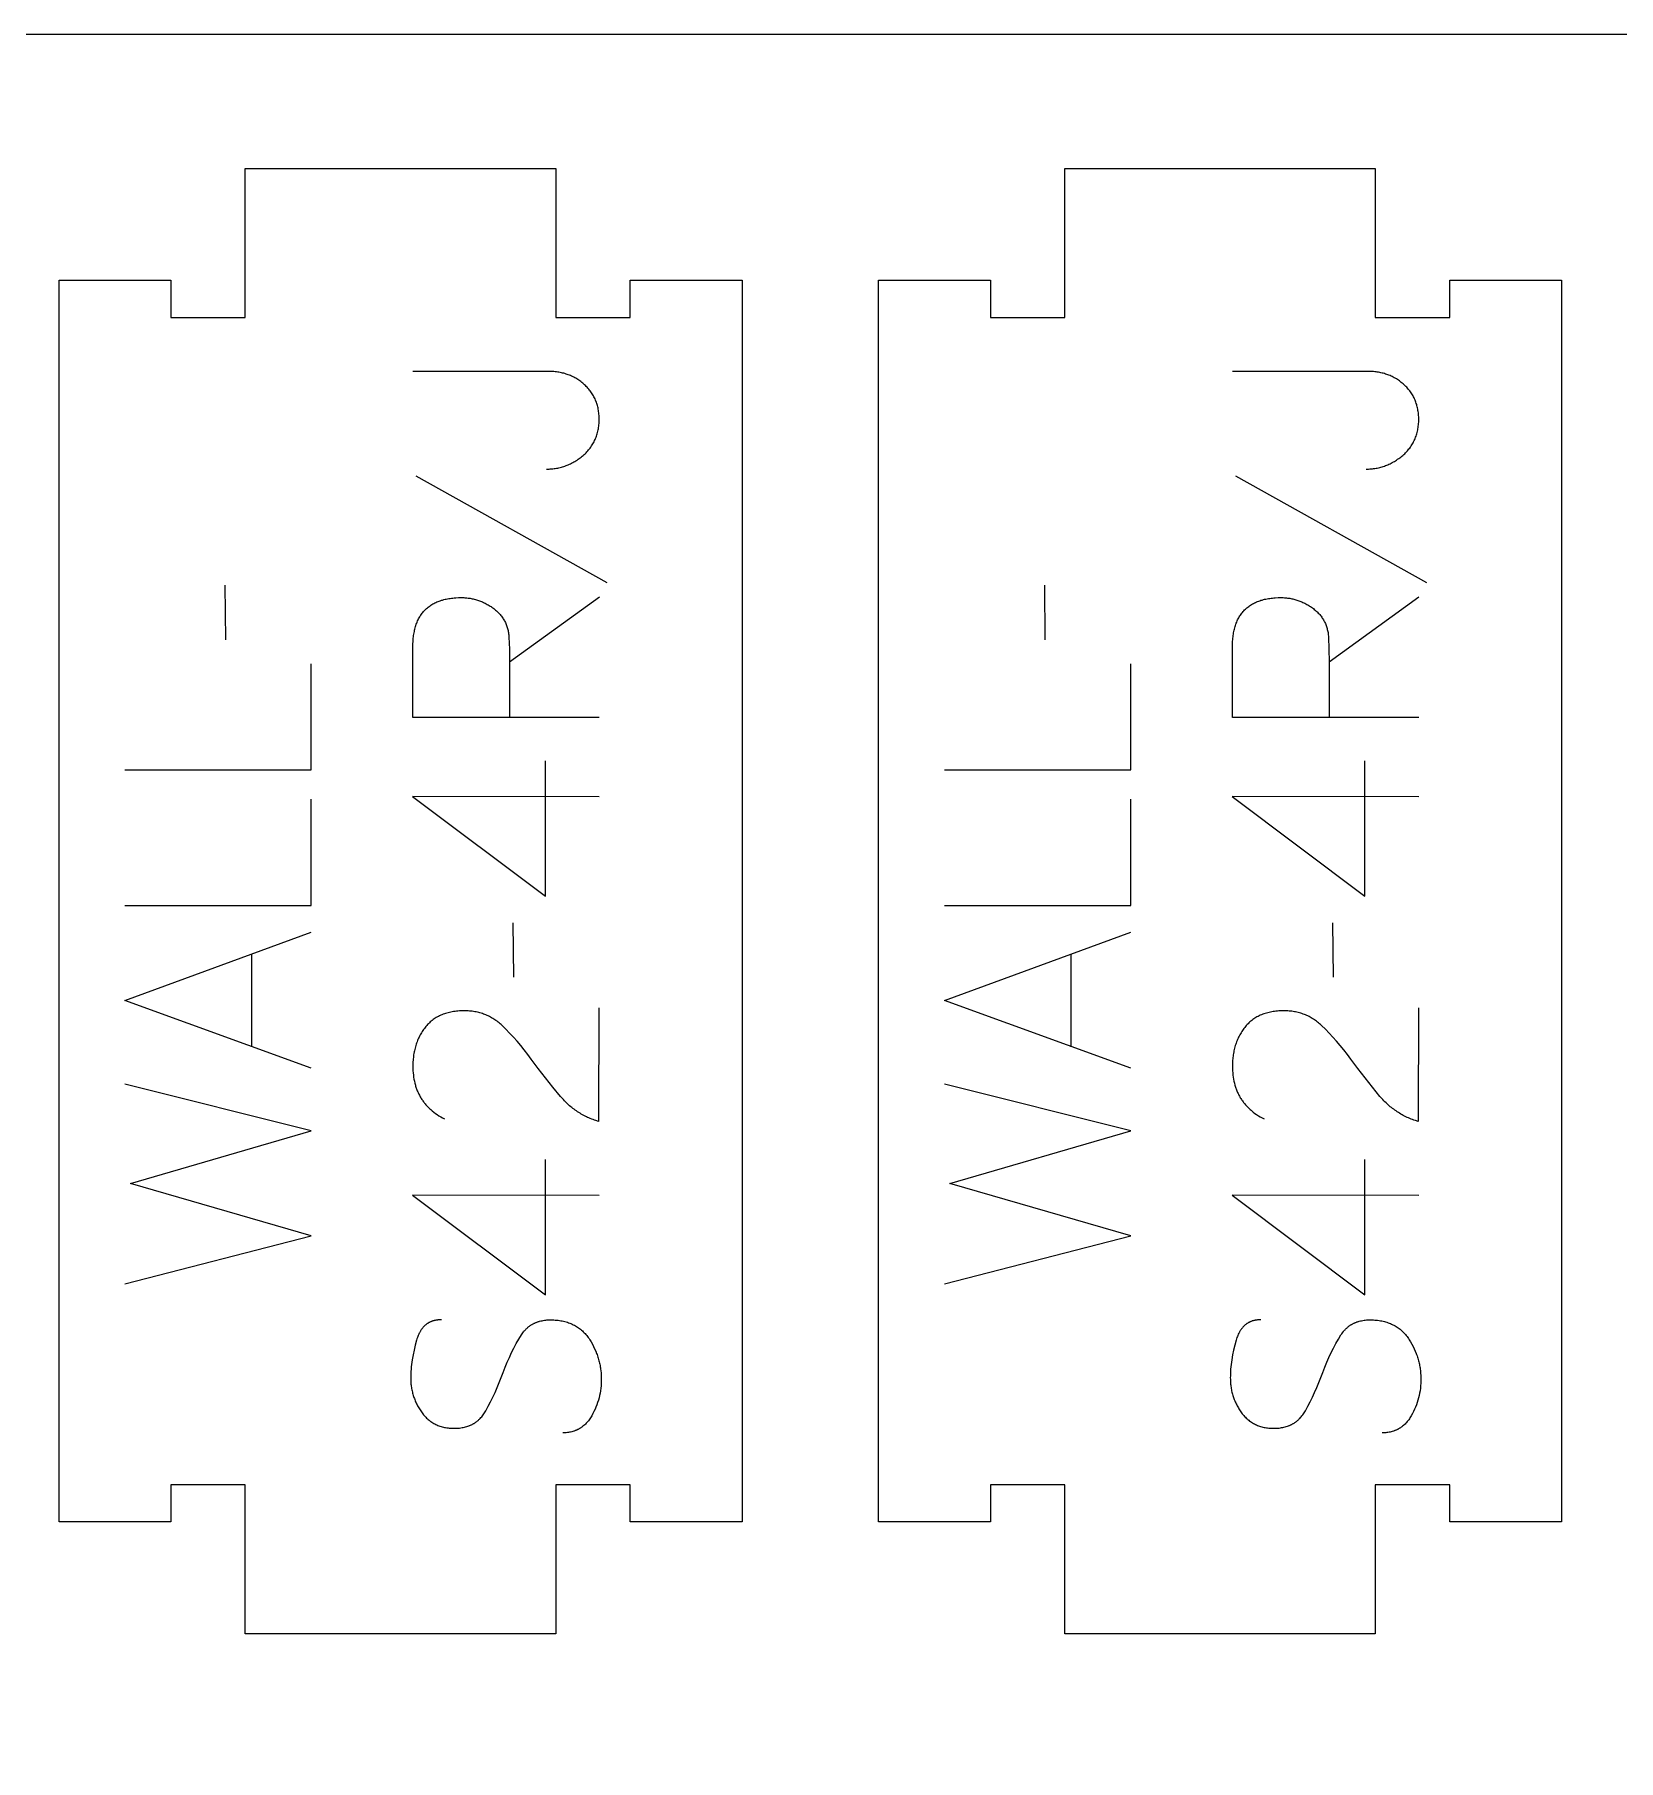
# Model space of a CAD drawing. Extents: x 0 to 4485, y 0 to 10771.
# Drawn here: x 2300 to 2555, y 3971.4 to 4249.4 of the extents above; entities that cross this region are included whole.
import ezdxf

# ---------------------------------------------------------------- set-up
doc = ezdxf.new("R2010")
doc.units = 0
for name, color, linetype in [('0_SHEET_SPRUCEPLY_2440X122', 1, 'CONTINUOUS'), ('1_ANYTOOL_1MMDEEP_LABELS_S', 2, 'CONTINUOUS'), ('4_ANYTOOL_CUTTHROUGH_OUTSI', 5, 'CONTINUOUS')]:
    doc.layers.add(name, color=color, linetype=linetype)

msp = doc.modelspace()

# ---------------------------------------------------------------- linework, layer by layer
at = {"layer": '0_SHEET_SPRUCEPLY_2440X122'}
msp.add_lwpolyline([(371.7, 4249.42), (371.7, 3029.42), (2811.7, 3029.42), (2811.7, 4249.42)], close=True, dxfattribs=at)
at = {"layer": '1_ANYTOOL_1MMDEEP_LABELS_S', "color": 2}
for points in [[(2382.4, 4179.43), (2382.61, 4179.43), (2382.81, 4179.43), (2383.02, 4179.45), (2383.22, 4179.46), (2383.42, 4179.48), (2383.62, 4179.5), (2383.82, 4179.53), (2384.02, 4179.56), (2384.22, 4179.6), (2384.41, 4179.64), (2384.6, 4179.69), (2384.8, 4179.74), (2384.99, 4179.79), (2385.17, 4179.85), (2385.36, 4179.91), (2385.55, 4179.98), (2385.73, 4180.05), (2385.91, 4180.12), (2386.1, 4180.2), (2386.27, 4180.29), (2386.45, 4180.38), (2386.63, 4180.47), (2386.8, 4180.57), (2386.98, 4180.67), (2387.15, 4180.77), (2387.32, 4180.88), (2387.49, 4181), (2387.66, 4181.12), (2387.82, 4181.24), (2387.99, 4181.37), (2388.15, 4181.5), (2388.31, 4181.63), (2388.47, 4181.77), (2388.62, 4181.91), (2388.77, 4182.06), (2388.91, 4182.21), (2389.05, 4182.36), (2389.19, 4182.51), (2389.31, 4182.67), (2389.44, 4182.82), (2389.55, 4182.98), (2389.67, 4183.15), (2389.78, 4183.31), (2389.88, 4183.48), (2389.98, 4183.66), (2390.07, 4183.83), (2390.16, 4184.01), (2390.24, 4184.19), (2390.32, 4184.37), (2390.39, 4184.56), (2390.46, 4184.74), (2390.52, 4184.94), (2390.58, 4185.13), (2390.63, 4185.33), (2390.68, 4185.53), (2390.72, 4185.73), (2390.76, 4185.93), (2390.79, 4186.14), (2390.82, 4186.35), (2390.84, 4186.56), (2390.86, 4186.78), (2390.87, 4187), (2390.88, 4187.22), (2390.88, 4187.44), (2390.88, 4187.65), (2390.87, 4187.86), (2390.86, 4188.07), (2390.85, 4188.28), (2390.83, 4188.48), (2390.8, 4188.68), (2390.77, 4188.88), (2390.74, 4189.07), (2390.7, 4189.27), (2390.65, 4189.46), (2390.6, 4189.65), (2390.55, 4189.83), (2390.49, 4190.01), (2390.43, 4190.19), (2390.37, 4190.37), (2390.29, 4190.55), (2390.22, 4190.72), (2390.14, 4190.89), (2390.05, 4191.06), (2389.96, 4191.22), (2389.87, 4191.39), (2389.77, 4191.55), (2389.67, 4191.7), (2389.56, 4191.86), (2389.44, 4192.01), (2389.33, 4192.16), (2389.21, 4192.31), (2389.08, 4192.46), (2388.95, 4192.6), (2388.81, 4192.74), (2388.67, 4192.88), (2388.53, 4193.01), (2388.38, 4193.14), (2388.23, 4193.27), (2388.08, 4193.39), (2387.92, 4193.51), (2387.76, 4193.63), (2387.61, 4193.74), (2387.45, 4193.85), (2387.28, 4193.95), (2387.12, 4194.05), (2386.95, 4194.14), (2386.78, 4194.23), (2386.61, 4194.32), (2386.44, 4194.4), (2386.27, 4194.48), (2386.09, 4194.55), (2385.91, 4194.62), (2385.73, 4194.68), (2385.55, 4194.74), (2385.36, 4194.8), (2385.18, 4194.85), (2384.99, 4194.9), (2384.8, 4194.95), (2384.61, 4194.98), (2384.41, 4195.02), (2384.22, 4195.05), (2384.02, 4195.08), (2383.82, 4195.1), (2383.61, 4195.12), (2383.41, 4195.14), (2383.2, 4195.15), (2382.99, 4195.15), (2382.78, 4195.15), (2360.88, 4195.15)], [(2514.38, 4179.43), (2514.59, 4179.43), (2514.8, 4179.43), (2515, 4179.45), (2515.21, 4179.46), (2515.41, 4179.48), (2515.61, 4179.5), (2515.81, 4179.53), (2516, 4179.56), (2516.2, 4179.6), (2516.4, 4179.64), (2516.59, 4179.69), (2516.78, 4179.74), (2516.97, 4179.79), (2517.16, 4179.85), (2517.35, 4179.91), (2517.53, 4179.98), (2517.72, 4180.05), (2517.9, 4180.12), (2518.08, 4180.2), (2518.26, 4180.29), (2518.44, 4180.38), (2518.61, 4180.47), (2518.79, 4180.57), (2518.96, 4180.67), (2519.13, 4180.77), (2519.3, 4180.88), (2519.47, 4181), (2519.64, 4181.12), (2519.81, 4181.24), (2519.97, 4181.37), (2520.13, 4181.5), (2520.3, 4181.63), (2520.45, 4181.77), (2520.61, 4181.91), (2520.76, 4182.06), (2520.9, 4182.21), (2521.04, 4182.36), (2521.17, 4182.51), (2521.3, 4182.67), (2521.42, 4182.82), (2521.54, 4182.98), (2521.65, 4183.15), (2521.76, 4183.31), (2521.86, 4183.48), (2521.96, 4183.66), (2522.05, 4183.83), (2522.14, 4184.01), (2522.22, 4184.19), (2522.3, 4184.37), (2522.37, 4184.56), (2522.44, 4184.74), (2522.51, 4184.94), (2522.56, 4185.13), (2522.62, 4185.33), (2522.66, 4185.53), (2522.71, 4185.73), (2522.74, 4185.93), (2522.78, 4186.14), (2522.8, 4186.35), (2522.83, 4186.56), (2522.84, 4186.78), (2522.86, 4187), (2522.86, 4187.22), (2522.87, 4187.44), (2522.86, 4187.65), (2522.86, 4187.86), (2522.85, 4188.07), (2522.83, 4188.28), (2522.81, 4188.48), (2522.78, 4188.68), (2522.75, 4188.88), (2522.72, 4189.07), (2522.68, 4189.27), (2522.64, 4189.46), (2522.59, 4189.65), (2522.54, 4189.83), (2522.48, 4190.01), (2522.42, 4190.19), (2522.35, 4190.37), (2522.28, 4190.55), (2522.2, 4190.72), (2522.12, 4190.89), (2522.04, 4191.06), (2521.95, 4191.22), (2521.85, 4191.39), (2521.75, 4191.55), (2521.65, 4191.7), (2521.54, 4191.86), (2521.43, 4192.01), (2521.31, 4192.16), (2521.19, 4192.31), (2521.06, 4192.46), (2520.93, 4192.6), (2520.8, 4192.74), (2520.65, 4192.88), (2520.51, 4193.01), (2520.36, 4193.14), (2520.21, 4193.27), (2520.06, 4193.39), (2519.9, 4193.51), (2519.75, 4193.63), (2519.59, 4193.74), (2519.43, 4193.85), (2519.27, 4193.95), (2519.1, 4194.05), (2518.94, 4194.14), (2518.77, 4194.23), (2518.6, 4194.32), (2518.43, 4194.4), (2518.25, 4194.48), (2518.07, 4194.55), (2517.9, 4194.62), (2517.72, 4194.68), (2517.53, 4194.74), (2517.35, 4194.8), (2517.16, 4194.85), (2516.97, 4194.9), (2516.78, 4194.95), (2516.59, 4194.98), (2516.4, 4195.02), (2516.2, 4195.05), (2516, 4195.08), (2515.8, 4195.1), (2515.6, 4195.12), (2515.39, 4195.14), (2515.19, 4195.15), (2514.98, 4195.15), (2514.77, 4195.15), (2492.87, 4195.15)], [(2361.35, 4178.35), (2392.13, 4161.17)], [(2493.34, 4178.35), (2524.11, 4161.17)], [(2330.61, 4160.71), (2330.69, 4151.92)], [(2462.59, 4160.71), (2462.68, 4151.92)], [(2390.88, 4139.4), (2360.88, 4139.4), (2360.88, 4150.75), (2360.89, 4151.24), (2360.91, 4151.72), (2360.93, 4151.95), (2360.95, 4152.18), (2360.98, 4152.4), (2361.01, 4152.62), (2361.04, 4152.84), (2361.07, 4153.05), (2361.12, 4153.26), (2361.16, 4153.46), (2361.21, 4153.66), (2361.26, 4153.86), (2361.31, 4154.05), (2361.37, 4154.24), (2361.44, 4154.43), (2361.5, 4154.61), (2361.57, 4154.78), (2361.65, 4154.96), (2361.73, 4155.13), (2361.81, 4155.29), (2361.9, 4155.45), (2361.99, 4155.61), (2362.08, 4155.77), (2362.18, 4155.92), (2362.28, 4156.06), (2362.38, 4156.2), (2362.49, 4156.34), (2362.61, 4156.48), (2362.72, 4156.61), (2362.84, 4156.73), (2362.97, 4156.86), (2363.1, 4156.97), (2363.23, 4157.09), (2363.36, 4157.2), (2363.5, 4157.31), (2363.65, 4157.41), (2363.8, 4157.51), (2363.95, 4157.6), (2364.1, 4157.7), (2364.26, 4157.78), (2364.42, 4157.87), (2364.59, 4157.95), (2364.76, 4158.02), (2364.93, 4158.1), (2365.11, 4158.16), (2365.29, 4158.23), (2365.48, 4158.29), (2365.67, 4158.34), (2365.86, 4158.4), (2366.06, 4158.45), (2366.26, 4158.49), (2366.47, 4158.53), (2366.68, 4158.57), (2366.89, 4158.6), (2367.1, 4158.63), (2367.32, 4158.66), (2367.55, 4158.68), (2367.78, 4158.69), (2368.24, 4158.72), (2368.73, 4158.73), (2368.9, 4158.72), (2369.08, 4158.72), (2369.25, 4158.71), (2369.43, 4158.7), (2369.6, 4158.68), (2369.77, 4158.66), (2369.94, 4158.64), (2370.11, 4158.61), (2370.28, 4158.59), (2370.45, 4158.55), (2370.62, 4158.52), (2370.78, 4158.48), (2370.95, 4158.43), (2371.11, 4158.39), (2371.27, 4158.33), (2371.44, 4158.28), (2371.6, 4158.22), (2371.76, 4158.16), (2371.92, 4158.1), (2372.08, 4158.03), (2372.24, 4157.96), (2372.39, 4157.89), (2372.55, 4157.81), (2372.7, 4157.73), (2372.86, 4157.64), (2373.01, 4157.55), (2373.16, 4157.46), (2373.32, 4157.36), (2373.47, 4157.27), (2373.62, 4157.16), (2373.76, 4157.06), (2373.91, 4156.95), (2374.06, 4156.83), (2374.2, 4156.72), (2374.33, 4156.6), (2374.47, 4156.48), (2374.59, 4156.36), (2374.72, 4156.24), (2374.83, 4156.11), (2374.95, 4155.98), (2375.06, 4155.85), (2375.16, 4155.72), (2375.26, 4155.58), (2375.36, 4155.44), (2375.45, 4155.3), (2375.54, 4155.16), (2375.62, 4155.01), (2375.7, 4154.86), (2375.78, 4154.71), (2375.84, 4154.56), (2375.91, 4154.4), (2375.97, 4154.25), (2376.03, 4154.09), (2376.08, 4153.92), (2376.13, 4153.76), (2376.17, 4153.59), (2376.21, 4153.42), (2376.24, 4153.25), (2376.27, 4153.08), (2376.3, 4152.9), (2376.32, 4152.72), (2376.34, 4152.54), (2376.35, 4152.35), (2376.42, 4150.43), (2376.44, 4148.4), (2376.44, 4139.44)], [(2376.44, 4148.4), (2390.93, 4158.85)], [(2522.87, 4139.4), (2492.87, 4139.4), (2492.87, 4150.75), (2492.87, 4151.24), (2492.9, 4151.72), (2492.91, 4151.95), (2492.94, 4152.18), (2492.96, 4152.4), (2492.99, 4152.62), (2493.02, 4152.84), (2493.06, 4153.05), (2493.1, 4153.26), (2493.14, 4153.46), (2493.19, 4153.66), (2493.24, 4153.86), (2493.3, 4154.05), (2493.36, 4154.24), (2493.42, 4154.43), (2493.49, 4154.61), (2493.56, 4154.78), (2493.63, 4154.96), (2493.71, 4155.13), (2493.79, 4155.29), (2493.88, 4155.45), (2493.97, 4155.61), (2494.06, 4155.77), (2494.16, 4155.92), (2494.26, 4156.06), (2494.37, 4156.2), (2494.48, 4156.34), (2494.59, 4156.48), (2494.71, 4156.61), (2494.83, 4156.73), (2494.95, 4156.86), (2495.08, 4156.97), (2495.21, 4157.09), (2495.35, 4157.2), (2495.49, 4157.31), (2495.63, 4157.41), (2495.78, 4157.51), (2495.93, 4157.6), (2496.09, 4157.7), (2496.24, 4157.78), (2496.41, 4157.87), (2496.57, 4157.95), (2496.74, 4158.02), (2496.92, 4158.1), (2497.1, 4158.16), (2497.28, 4158.23), (2497.46, 4158.29), (2497.65, 4158.34), (2497.85, 4158.4), (2498.04, 4158.45), (2498.25, 4158.49), (2498.45, 4158.53), (2498.66, 4158.57), (2498.87, 4158.6), (2499.09, 4158.63), (2499.31, 4158.66), (2499.53, 4158.68), (2499.76, 4158.69), (2500.23, 4158.72), (2500.71, 4158.73), (2500.89, 4158.72), (2501.06, 4158.72), (2501.24, 4158.71), (2501.41, 4158.7), (2501.58, 4158.68), (2501.75, 4158.66), (2501.92, 4158.64), (2502.09, 4158.61), (2502.26, 4158.59), (2502.43, 4158.55), (2502.6, 4158.52), (2502.77, 4158.48), (2502.93, 4158.43), (2503.09, 4158.39), (2503.26, 4158.33), (2503.42, 4158.28), (2503.58, 4158.22), (2503.74, 4158.16), (2503.9, 4158.1), (2504.06, 4158.03), (2504.22, 4157.96), (2504.38, 4157.89), (2504.53, 4157.81), (2504.69, 4157.73), (2504.84, 4157.64), (2505, 4157.55), (2505.15, 4157.46), (2505.3, 4157.36), (2505.45, 4157.27), (2505.6, 4157.16), (2505.75, 4157.06), (2505.9, 4156.95), (2506.04, 4156.83), (2506.18, 4156.72), (2506.32, 4156.6), (2506.45, 4156.48), (2506.58, 4156.36), (2506.7, 4156.24), (2506.82, 4156.11), (2506.93, 4155.98), (2507.04, 4155.85), (2507.15, 4155.72), (2507.25, 4155.58), (2507.34, 4155.44), (2507.44, 4155.3), (2507.52, 4155.16), (2507.61, 4155.01), (2507.68, 4154.86), (2507.76, 4154.71), (2507.83, 4154.56), (2507.89, 4154.4), (2507.95, 4154.25), (2508.01, 4154.09), (2508.06, 4153.92), (2508.11, 4153.76), (2508.15, 4153.59), (2508.19, 4153.42), (2508.23, 4153.25), (2508.26, 4153.08), (2508.28, 4152.9), (2508.3, 4152.72), (2508.32, 4152.54), (2508.33, 4152.35), (2508.4, 4150.43), (2508.42, 4148.4), (2508.42, 4139.44)], [(2508.42, 4148.4), (2522.91, 4158.85)], [(2314.49, 4130.96), (2344.49, 4130.96), (2344.49, 4148.06)], [(2446.48, 4130.96), (2476.48, 4130.96), (2476.48, 4148.06)], [(2382.23, 4110.64), (2382.23, 4132.41)], [(2514.21, 4110.64), (2514.21, 4132.41)], [(2314.49, 4109.15), (2344.49, 4109.15), (2344.49, 4126.25)], [(2390.88, 4126.63), (2360.84, 4126.67), (2382.23, 4110.64)], [(2446.48, 4109.15), (2476.48, 4109.15), (2476.48, 4126.25)], [(2522.87, 4126.63), (2492.82, 4126.67), (2514.21, 4110.64)], [(2377, 4106.35), (2377.08, 4097.57)], [(2508.98, 4106.35), (2509.07, 4097.57)], [(2344.49, 4082.92), (2314.49, 4093.81), (2344.49, 4104.86)], [(2476.48, 4082.92), (2446.48, 4093.81), (2476.48, 4104.86)], [(2334.94, 4086.39), (2334.94, 4101.31)], [(2466.92, 4086.39), (2466.92, 4101.31)], [(2390.84, 4092.64), (2390.8, 4074.34), (2390.34, 4074.49), (2390.12, 4074.56), (2389.9, 4074.65), (2389.68, 4074.73), (2389.46, 4074.82), (2389.24, 4074.91), (2389.03, 4075.01), (2388.82, 4075.11), (2388.61, 4075.21), (2388.41, 4075.32), (2388.21, 4075.43), (2388, 4075.55), (2387.81, 4075.66), (2387.61, 4075.78), (2387.42, 4075.91), (2387.23, 4076.04), (2387.04, 4076.17), (2386.85, 4076.31), (2386.67, 4076.44), (2386.49, 4076.59), (2386.31, 4076.73), (2386.13, 4076.88), (2385.96, 4077.04), (2385.78, 4077.19), (2385.61, 4077.35), (2385.45, 4077.52), (2385.28, 4077.68), (2385.12, 4077.86), (2384.96, 4078.03), (2384.65, 4078.39), (2383.43, 4079.87), (2382.24, 4081.36), (2381.08, 4082.87), (2379.95, 4084.39), (2379.39, 4085.15), (2378.82, 4085.88), (2378.25, 4086.59), (2377.66, 4087.28), (2377.07, 4087.94), (2376.47, 4088.59), (2375.86, 4089.21), (2375.24, 4089.81), (2375.08, 4089.96), (2374.93, 4090.1), (2374.76, 4090.23), (2374.6, 4090.36), (2374.44, 4090.49), (2374.27, 4090.61), (2374.1, 4090.73), (2373.93, 4090.84), (2373.75, 4090.95), (2373.57, 4091.05), (2373.39, 4091.15), (2373.21, 4091.25), (2373.03, 4091.34), (2372.84, 4091.42), (2372.66, 4091.5), (2372.47, 4091.58), (2372.27, 4091.65), (2372.08, 4091.72), (2371.88, 4091.78), (2371.68, 4091.84), (2371.48, 4091.89), (2371.28, 4091.94), (2371.07, 4091.98), (2370.86, 4092.02), (2370.65, 4092.06), (2370.44, 4092.09), (2370.22, 4092.11), (2370, 4092.13), (2369.78, 4092.15), (2369.56, 4092.16), (2369.34, 4092.17), (2369.11, 4092.17), (2368.86, 4092.17), (2368.62, 4092.16), (2368.37, 4092.15), (2368.13, 4092.13), (2367.9, 4092.11), (2367.67, 4092.08), (2367.44, 4092.05), (2367.22, 4092.01), (2367, 4091.97), (2366.78, 4091.92), (2366.57, 4091.87), (2366.36, 4091.81), (2366.16, 4091.75), (2365.96, 4091.68), (2365.76, 4091.61), (2365.57, 4091.54), (2365.38, 4091.45), (2365.19, 4091.37), (2365.01, 4091.28), (2364.83, 4091.18), (2364.65, 4091.08), (2364.48, 4090.97), (2364.32, 4090.86), (2364.15, 4090.75), (2363.99, 4090.63), (2363.84, 4090.5), (2363.69, 4090.37), (2363.54, 4090.23), (2363.39, 4090.09), (2363.25, 4089.95), (2363.12, 4089.8), (2362.98, 4089.64), (2362.85, 4089.48), (2362.73, 4089.32), (2362.61, 4089.15), (2362.49, 4088.99), (2362.38, 4088.82), (2362.27, 4088.65), (2362.17, 4088.47), (2362.06, 4088.29), (2361.97, 4088.11), (2361.88, 4087.93), (2361.79, 4087.74), (2361.7, 4087.56), (2361.62, 4087.37), (2361.55, 4087.17), (2361.48, 4086.98), (2361.41, 4086.78), (2361.34, 4086.58), (2361.29, 4086.38), (2361.23, 4086.17), (2361.18, 4085.96), (2361.13, 4085.75), (2361.09, 4085.54), (2361.05, 4085.32), (2361.01, 4085.1), (2360.98, 4084.88), (2360.96, 4084.65), (2360.93, 4084.43), (2360.92, 4084.2), (2360.9, 4083.97), (2360.89, 4083.73), (2360.88, 4083.25), (2360.89, 4082.89), (2360.9, 4082.53), (2360.93, 4082.17), (2360.96, 4081.83), (2361.01, 4081.49), (2361.06, 4081.15), (2361.13, 4080.83), (2361.2, 4080.51), (2361.29, 4080.19), (2361.33, 4080.04), (2361.38, 4079.88), (2361.43, 4079.73), (2361.49, 4079.58), (2361.54, 4079.44), (2361.6, 4079.29), (2361.66, 4079.14), (2361.73, 4079), (2361.79, 4078.86), (2361.86, 4078.72), (2361.93, 4078.58), (2362, 4078.44), (2362.08, 4078.31), (2362.16, 4078.18), (2362.24, 4078.04), (2362.32, 4077.91), (2362.41, 4077.79), (2362.5, 4077.66), (2362.59, 4077.53), (2362.68, 4077.41), (2362.78, 4077.29), (2362.88, 4077.17), (2362.98, 4077.05), (2363.08, 4076.93), (2363.19, 4076.82), (2363.29, 4076.7), (2363.4, 4076.59), (2363.52, 4076.48), (2363.63, 4076.37), (2363.75, 4076.26), (2363.87, 4076.16), (2364, 4076.05), (2364.25, 4075.85), (2364.51, 4075.65), (2364.79, 4075.46), (2365.07, 4075.28), (2365.37, 4075.1), (2365.67, 4074.93), (2365.98, 4074.77)], [(2522.82, 4092.64), (2522.78, 4074.34), (2522.33, 4074.49), (2522.1, 4074.56), (2521.88, 4074.65), (2521.66, 4074.73), (2521.44, 4074.82), (2521.23, 4074.91), (2521.01, 4075.01), (2520.8, 4075.11), (2520.6, 4075.21), (2520.39, 4075.32), (2520.19, 4075.43), (2519.99, 4075.55), (2519.79, 4075.66), (2519.59, 4075.78), (2519.4, 4075.91), (2519.21, 4076.04), (2519.02, 4076.17), (2518.84, 4076.31), (2518.65, 4076.44), (2518.47, 4076.59), (2518.29, 4076.73), (2518.11, 4076.88), (2517.94, 4077.04), (2517.77, 4077.19), (2517.6, 4077.35), (2517.43, 4077.52), (2517.27, 4077.68), (2517.1, 4077.86), (2516.94, 4078.03), (2516.63, 4078.39), (2515.41, 4079.87), (2514.23, 4081.36), (2513.07, 4082.87), (2511.94, 4084.39), (2511.38, 4085.15), (2510.81, 4085.88), (2510.23, 4086.59), (2509.65, 4087.28), (2509.05, 4087.94), (2508.45, 4088.59), (2507.84, 4089.21), (2507.22, 4089.81), (2507.07, 4089.96), (2506.91, 4090.1), (2506.75, 4090.23), (2506.58, 4090.36), (2506.42, 4090.49), (2506.25, 4090.61), (2506.08, 4090.73), (2505.91, 4090.84), (2505.73, 4090.95), (2505.56, 4091.05), (2505.38, 4091.15), (2505.2, 4091.25), (2505.01, 4091.34), (2504.83, 4091.42), (2504.64, 4091.5), (2504.45, 4091.58), (2504.26, 4091.65), (2504.06, 4091.72), (2503.86, 4091.78), (2503.67, 4091.84), (2503.46, 4091.89), (2503.26, 4091.94), (2503.05, 4091.98), (2502.84, 4092.02), (2502.63, 4092.06), (2502.42, 4092.09), (2502.21, 4092.11), (2501.99, 4092.13), (2501.77, 4092.15), (2501.55, 4092.16), (2501.32, 4092.17), (2501.1, 4092.17), (2500.85, 4092.17), (2500.6, 4092.16), (2500.36, 4092.15), (2500.12, 4092.13), (2499.88, 4092.11), (2499.65, 4092.08), (2499.43, 4092.05), (2499.2, 4092.01), (2498.98, 4091.97), (2498.77, 4091.92), (2498.55, 4091.87), (2498.35, 4091.81), (2498.14, 4091.75), (2497.94, 4091.68), (2497.74, 4091.61), (2497.55, 4091.54), (2497.36, 4091.45), (2497.17, 4091.37), (2496.99, 4091.28), (2496.81, 4091.18), (2496.64, 4091.08), (2496.47, 4090.97), (2496.3, 4090.86), (2496.14, 4090.75), (2495.98, 4090.63), (2495.82, 4090.5), (2495.67, 4090.37), (2495.52, 4090.23), (2495.38, 4090.09), (2495.24, 4089.95), (2495.1, 4089.8), (2494.97, 4089.64), (2494.84, 4089.48), (2494.71, 4089.32), (2494.59, 4089.15), (2494.47, 4088.99), (2494.36, 4088.82), (2494.25, 4088.65), (2494.15, 4088.47), (2494.05, 4088.29), (2493.95, 4088.11), (2493.86, 4087.93), (2493.77, 4087.74), (2493.69, 4087.56), (2493.61, 4087.37), (2493.53, 4087.17), (2493.46, 4086.98), (2493.39, 4086.78), (2493.33, 4086.58), (2493.27, 4086.38), (2493.21, 4086.17), (2493.16, 4085.96), (2493.12, 4085.75), (2493.07, 4085.54), (2493.03, 4085.32), (2493, 4085.1), (2492.97, 4084.88), (2492.94, 4084.65), (2492.92, 4084.43), (2492.9, 4084.2), (2492.89, 4083.97), (2492.88, 4083.73), (2492.87, 4083.25), (2492.87, 4082.89), (2492.89, 4082.53), (2492.91, 4082.17), (2492.95, 4081.83), (2492.99, 4081.49), (2493.05, 4081.15), (2493.11, 4080.83), (2493.19, 4080.51), (2493.27, 4080.19), (2493.32, 4080.04), (2493.37, 4079.88), (2493.42, 4079.73), (2493.47, 4079.58), (2493.53, 4079.44), (2493.58, 4079.29), (2493.65, 4079.14), (2493.71, 4079), (2493.77, 4078.86), (2493.84, 4078.72), (2493.91, 4078.58), (2493.99, 4078.44), (2494.06, 4078.31), (2494.14, 4078.18), (2494.22, 4078.04), (2494.31, 4077.91), (2494.39, 4077.79), (2494.48, 4077.66), (2494.57, 4077.53), (2494.67, 4077.41), (2494.76, 4077.29), (2494.86, 4077.17), (2494.96, 4077.05), (2495.06, 4076.93), (2495.17, 4076.82), (2495.28, 4076.7), (2495.39, 4076.59), (2495.5, 4076.48), (2495.62, 4076.37), (2495.74, 4076.26), (2495.86, 4076.16), (2495.98, 4076.05), (2496.23, 4075.85), (2496.5, 4075.65), (2496.77, 4075.46), (2497.06, 4075.28), (2497.35, 4075.1), (2497.65, 4074.93), (2497.97, 4074.77)], [(2314.49, 4048.21), (2344.49, 4055.92), (2315.39, 4064.36), (2344.49, 4072.85), (2314.49, 4080.35)], [(2446.48, 4048.21), (2476.48, 4055.92), (2447.38, 4064.36), (2476.48, 4072.85), (2446.48, 4080.35)], [(2382.23, 4046.44), (2382.23, 4068.21)], [(2514.21, 4046.44), (2514.21, 4068.21)], [(2390.88, 4062.43), (2360.84, 4062.47), (2382.23, 4046.44)], [(2522.87, 4062.43), (2492.82, 4062.47), (2514.21, 4046.44)], [(2365.47, 4042.41), (2365.28, 4042.41), (2365.19, 4042.4), (2365.1, 4042.4), (2365.01, 4042.39), (2364.92, 4042.38), (2364.83, 4042.37), (2364.74, 4042.36), (2364.65, 4042.35), (2364.57, 4042.33), (2364.49, 4042.31), (2364.4, 4042.3), (2364.32, 4042.28), (2364.24, 4042.25), (2364.16, 4042.23), (2364.08, 4042.21), (2364, 4042.18), (2363.92, 4042.15), (2363.85, 4042.12), (2363.77, 4042.09), (2363.7, 4042.06), (2363.63, 4042.02), (2363.55, 4041.99), (2363.48, 4041.95), (2363.41, 4041.91), (2363.34, 4041.87), (2363.28, 4041.83), (2363.21, 4041.78), (2363.14, 4041.74), (2363.08, 4041.69), (2363.01, 4041.64), (2362.95, 4041.59), (2362.89, 4041.54), (2362.83, 4041.49), (2362.77, 4041.43), (2362.71, 4041.37), (2362.65, 4041.32), (2362.6, 4041.26), (2362.54, 4041.19), (2362.49, 4041.13), (2362.43, 4041.07), (2362.38, 4041), (2362.33, 4040.93), (2362.28, 4040.86), (2362.23, 4040.79), (2362.18, 4040.72), (2362.13, 4040.64), (2362.09, 4040.57), (2362.04, 4040.49), (2362, 4040.41), (2361.95, 4040.33), (2361.91, 4040.25), (2361.83, 4040.08), (2361.75, 4039.9), (2361.68, 4039.72), (2361.61, 4039.53), (2361.54, 4039.33), (2361.48, 4039.13), (2361.26, 4038.32), (2361.07, 4037.52), (2360.91, 4036.74), (2360.78, 4035.97), (2360.72, 4035.59), (2360.67, 4035.21), (2360.63, 4034.84), (2360.6, 4034.47), (2360.57, 4034.1), (2360.56, 4033.74), (2360.54, 4033.38), (2360.54, 4033.03), (2360.54, 4032.83), (2360.55, 4032.64), (2360.56, 4032.44), (2360.57, 4032.25), (2360.58, 4032.06), (2360.6, 4031.88), (2360.63, 4031.69), (2360.65, 4031.5), (2360.68, 4031.32), (2360.72, 4031.13), (2360.76, 4030.95), (2360.8, 4030.77), (2360.84, 4030.59), (2360.89, 4030.41), (2360.94, 4030.23), (2361, 4030.06), (2361.05, 4029.88), (2361.12, 4029.71), (2361.18, 4029.54), (2361.25, 4029.37), (2361.32, 4029.2), (2361.4, 4029.03), (2361.48, 4028.86), (2361.57, 4028.69), (2361.65, 4028.53), (2361.74, 4028.37), (2361.84, 4028.2), (2361.94, 4028.04), (2362.04, 4027.88), (2362.14, 4027.72), (2362.25, 4027.57), (2362.36, 4027.41), (2362.48, 4027.26), (2362.6, 4027.11), (2362.72, 4026.97), (2362.84, 4026.83), (2362.97, 4026.7), (2363.1, 4026.57), (2363.23, 4026.44), (2363.37, 4026.32), (2363.51, 4026.21), (2363.65, 4026.1), (2363.8, 4026), (2363.95, 4025.9), (2364.1, 4025.8), (2364.26, 4025.71), (2364.41, 4025.63), (2364.57, 4025.55), (2364.74, 4025.47), (2364.91, 4025.4), (2365.08, 4025.34), (2365.25, 4025.28), (2365.43, 4025.22), (2365.61, 4025.17), (2365.79, 4025.12), (2365.97, 4025.08), (2366.16, 4025.04), (2366.35, 4025.01), (2366.55, 4024.99), (2366.75, 4024.96), (2366.95, 4024.95), (2367.15, 4024.94), (2367.36, 4024.93), (2367.57, 4024.93), (2367.78, 4024.93), (2368, 4024.94), (2368.2, 4024.95), (2368.41, 4024.97), (2368.61, 4024.99), (2368.8, 4025.03), (2369, 4025.06), (2369.19, 4025.1), (2369.37, 4025.15), (2369.55, 4025.2), (2369.73, 4025.26), (2369.91, 4025.32), (2369.99, 4025.36), (2370.08, 4025.39), (2370.16, 4025.43), (2370.25, 4025.47), (2370.33, 4025.51), (2370.41, 4025.55), (2370.49, 4025.59), (2370.57, 4025.63), (2370.65, 4025.68), (2370.73, 4025.72), (2370.8, 4025.77), (2370.88, 4025.82), (2370.95, 4025.87), (2371.03, 4025.92), (2371.1, 4025.98), (2371.17, 4026.03), (2371.24, 4026.09), (2371.31, 4026.14), (2371.38, 4026.2), (2371.45, 4026.26), (2371.52, 4026.32), (2371.59, 4026.39), (2371.65, 4026.45), (2371.72, 4026.52), (2371.84, 4026.65), (2371.97, 4026.79), (2372.08, 4026.94), (2372.2, 4027.09), (2372.31, 4027.25), (2372.42, 4027.41), (2372.53, 4027.58), (2372.63, 4027.75), (2373.02, 4028.47), (2373.4, 4029.2), (2373.76, 4029.95), (2374.12, 4030.71), (2374.47, 4031.49), (2374.8, 4032.29), (2375.12, 4033.1), (2375.43, 4033.93), (2375.75, 4034.75), (2376.07, 4035.56), (2376.42, 4036.34), (2376.78, 4037.11), (2377.15, 4037.85), (2377.54, 4038.58), (2377.95, 4039.28), (2378.37, 4039.97), (2378.48, 4040.13), (2378.59, 4040.29), (2378.71, 4040.45), (2378.77, 4040.52), (2378.83, 4040.6), (2378.89, 4040.67), (2378.95, 4040.74), (2379.02, 4040.81), (2379.08, 4040.88), (2379.15, 4040.94), (2379.22, 4041.01), (2379.28, 4041.07), (2379.35, 4041.13), (2379.42, 4041.19), (2379.49, 4041.25), (2379.56, 4041.31), (2379.64, 4041.36), (2379.71, 4041.42), (2379.79, 4041.47), (2379.86, 4041.52), (2379.94, 4041.57), (2380.02, 4041.62), (2380.09, 4041.67), (2380.17, 4041.71), (2380.25, 4041.76), (2380.34, 4041.8), (2380.42, 4041.84), (2380.5, 4041.88), (2380.59, 4041.92), (2380.67, 4041.96), (2380.76, 4041.99), (2380.85, 4042.02), (2380.93, 4042.06), (2381.02, 4042.09), (2381.11, 4042.12), (2381.21, 4042.15), (2381.3, 4042.17), (2381.49, 4042.22), (2381.68, 4042.26), (2381.87, 4042.3), (2382.07, 4042.33), (2382.28, 4042.36), (2382.48, 4042.38), (2382.7, 4042.39), (2382.91, 4042.4), (2383.13, 4042.4), (2383.35, 4042.39), (2383.58, 4042.38), (2383.81, 4042.37), (2384.04, 4042.35), (2384.27, 4042.32), (2384.49, 4042.29), (2384.71, 4042.25), (2384.93, 4042.21), (2385.14, 4042.17), (2385.35, 4042.11), (2385.56, 4042.06), (2385.76, 4042), (2385.96, 4041.93), (2386.15, 4041.86), (2386.34, 4041.78), (2386.53, 4041.7), (2386.71, 4041.61), (2386.89, 4041.52), (2387.06, 4041.43), (2387.24, 4041.32), (2387.4, 4041.22), (2387.57, 4041.11), (2387.73, 4040.99), (2387.88, 4040.87), (2388.04, 4040.74), (2388.19, 4040.61), (2388.33, 4040.47), (2388.47, 4040.33), (2388.61, 4040.18), (2388.75, 4040.03), (2388.88, 4039.87), (2389, 4039.71), (2389.13, 4039.55), (2389.25, 4039.37), (2389.36, 4039.2), (2389.58, 4038.84), (2389.79, 4038.47), (2389.98, 4038.1), (2390.16, 4037.73), (2390.33, 4037.36), (2390.48, 4036.98), (2390.55, 4036.79), (2390.62, 4036.6), (2390.68, 4036.41), (2390.74, 4036.21), (2390.8, 4036.02), (2390.85, 4035.82), (2390.9, 4035.63), (2390.94, 4035.43), (2390.99, 4035.23), (2391.03, 4035.04), (2391.06, 4034.84), (2391.09, 4034.64), (2391.12, 4034.44), (2391.15, 4034.23), (2391.19, 4033.83), (2391.21, 4033.42), (2391.23, 4033), (2391.23, 4032.59), (2391.21, 4032.18), (2391.19, 4031.78), (2391.15, 4031.38), (2391.09, 4030.98), (2391.03, 4030.59), (2390.95, 4030.21), (2390.86, 4029.83), (2390.76, 4029.45), (2390.64, 4029.08), (2390.52, 4028.71), (2390.37, 4028.35), (2390.22, 4027.99), (2390.05, 4027.63), (2389.88, 4027.29), (2389.68, 4026.94), (2389.58, 4026.77), (2389.48, 4026.61), (2389.37, 4026.45), (2389.26, 4026.3), (2389.15, 4026.15), (2389.04, 4026.01), (2388.92, 4025.87), (2388.8, 4025.74), (2388.67, 4025.61), (2388.55, 4025.49), (2388.42, 4025.38), (2388.28, 4025.27), (2388.22, 4025.22), (2388.15, 4025.16), (2388.08, 4025.11), (2388.01, 4025.07), (2387.94, 4025.02), (2387.87, 4024.97), (2387.8, 4024.93), (2387.72, 4024.88), (2387.65, 4024.84), (2387.58, 4024.8), (2387.5, 4024.76), (2387.42, 4024.72), (2387.35, 4024.69), (2387.27, 4024.65), (2387.19, 4024.62), (2387.12, 4024.58), (2387.04, 4024.55), (2386.96, 4024.52), (2386.88, 4024.49), (2386.79, 4024.47), (2386.63, 4024.41), (2386.46, 4024.37), (2386.29, 4024.33), (2386.12, 4024.29), (2385.94, 4024.26), (2385.76, 4024.24), (2385.58, 4024.22), (2385.39, 4024.21), (2385.2, 4024.2), (2385.01, 4024.2)], [(2497.45, 4042.41), (2497.26, 4042.41), (2497.17, 4042.4), (2497.08, 4042.4), (2496.99, 4042.39), (2496.9, 4042.38), (2496.81, 4042.37), (2496.72, 4042.36), (2496.64, 4042.35), (2496.55, 4042.33), (2496.47, 4042.31), (2496.39, 4042.3), (2496.3, 4042.28), (2496.22, 4042.25), (2496.14, 4042.23), (2496.06, 4042.21), (2495.98, 4042.18), (2495.91, 4042.15), (2495.83, 4042.12), (2495.76, 4042.09), (2495.68, 4042.06), (2495.61, 4042.02), (2495.54, 4041.99), (2495.47, 4041.95), (2495.4, 4041.91), (2495.33, 4041.87), (2495.26, 4041.83), (2495.19, 4041.78), (2495.13, 4041.74), (2495.06, 4041.69), (2495, 4041.64), (2494.93, 4041.59), (2494.87, 4041.54), (2494.81, 4041.49), (2494.75, 4041.43), (2494.69, 4041.37), (2494.64, 4041.32), (2494.58, 4041.26), (2494.52, 4041.19), (2494.47, 4041.13), (2494.42, 4041.07), (2494.36, 4041), (2494.31, 4040.93), (2494.26, 4040.86), (2494.21, 4040.79), (2494.16, 4040.72), (2494.12, 4040.64), (2494.07, 4040.57), (2494.02, 4040.49), (2493.98, 4040.41), (2493.94, 4040.33), (2493.89, 4040.25), (2493.81, 4040.08), (2493.74, 4039.9), (2493.66, 4039.72), (2493.59, 4039.53), (2493.53, 4039.33), (2493.47, 4039.13), (2493.25, 4038.32), (2493.05, 4037.52), (2492.89, 4036.74), (2492.76, 4035.97), (2492.7, 4035.59), (2492.66, 4035.21), (2492.62, 4034.84), (2492.58, 4034.47), (2492.56, 4034.1), (2492.54, 4033.74), (2492.53, 4033.38), (2492.52, 4033.03), (2492.53, 4032.83), (2492.53, 4032.64), (2492.54, 4032.44), (2492.55, 4032.25), (2492.57, 4032.06), (2492.59, 4031.88), (2492.61, 4031.69), (2492.64, 4031.5), (2492.67, 4031.32), (2492.7, 4031.13), (2492.74, 4030.95), (2492.78, 4030.77), (2492.82, 4030.59), (2492.87, 4030.41), (2492.92, 4030.23), (2492.98, 4030.06), (2493.04, 4029.88), (2493.1, 4029.71), (2493.17, 4029.54), (2493.24, 4029.37), (2493.31, 4029.2), (2493.39, 4029.03), (2493.47, 4028.86), (2493.55, 4028.69), (2493.64, 4028.53), (2493.73, 4028.37), (2493.82, 4028.2), (2493.92, 4028.04), (2494.02, 4027.88), (2494.13, 4027.72), (2494.23, 4027.57), (2494.35, 4027.41), (2494.46, 4027.26), (2494.58, 4027.11), (2494.7, 4026.97), (2494.83, 4026.83), (2494.95, 4026.7), (2495.08, 4026.57), (2495.22, 4026.44), (2495.35, 4026.32), (2495.49, 4026.21), (2495.64, 4026.1), (2495.78, 4026), (2495.93, 4025.9), (2496.08, 4025.8), (2496.24, 4025.71), (2496.4, 4025.63), (2496.56, 4025.55), (2496.72, 4025.47), (2496.89, 4025.4), (2497.06, 4025.34), (2497.23, 4025.28), (2497.41, 4025.22), (2497.59, 4025.17), (2497.77, 4025.12), (2497.96, 4025.08), (2498.15, 4025.04), (2498.34, 4025.01), (2498.53, 4024.99), (2498.73, 4024.96), (2498.93, 4024.95), (2499.14, 4024.94), (2499.34, 4024.93), (2499.55, 4024.93), (2499.77, 4024.93), (2499.98, 4024.94), (2500.19, 4024.95), (2500.39, 4024.97), (2500.59, 4024.99), (2500.79, 4025.03), (2500.98, 4025.06), (2501.17, 4025.1), (2501.36, 4025.15), (2501.54, 4025.2), (2501.72, 4025.26), (2501.89, 4025.32), (2501.98, 4025.36), (2502.06, 4025.39), (2502.15, 4025.43), (2502.23, 4025.47), (2502.31, 4025.51), (2502.39, 4025.55), (2502.47, 4025.59), (2502.55, 4025.63), (2502.63, 4025.68), (2502.71, 4025.72), (2502.79, 4025.77), (2502.86, 4025.82), (2502.94, 4025.87), (2503.01, 4025.92), (2503.08, 4025.98), (2503.16, 4026.03), (2503.23, 4026.09), (2503.3, 4026.14), (2503.37, 4026.2), (2503.43, 4026.26), (2503.5, 4026.32), (2503.57, 4026.39), (2503.63, 4026.45), (2503.7, 4026.52), (2503.83, 4026.65), (2503.95, 4026.79), (2504.07, 4026.94), (2504.18, 4027.09), (2504.3, 4027.25), (2504.4, 4027.41), (2504.51, 4027.58), (2504.61, 4027.75), (2505, 4028.47), (2505.38, 4029.2), (2505.75, 4029.95), (2506.1, 4030.71), (2506.45, 4031.49), (2506.78, 4032.29), (2507.11, 4033.1), (2507.42, 4033.93), (2507.73, 4034.75), (2508.06, 4035.56), (2508.4, 4036.34), (2508.76, 4037.11), (2509.14, 4037.85), (2509.53, 4038.58), (2509.93, 4039.28), (2510.35, 4039.97), (2510.46, 4040.13), (2510.57, 4040.29), (2510.69, 4040.45), (2510.75, 4040.52), (2510.81, 4040.6), (2510.87, 4040.67), (2510.94, 4040.74), (2511, 4040.81), (2511.07, 4040.88), (2511.13, 4040.94), (2511.2, 4041.01), (2511.27, 4041.07), (2511.34, 4041.13), (2511.41, 4041.19), (2511.48, 4041.25), (2511.55, 4041.31), (2511.62, 4041.36), (2511.69, 4041.42), (2511.77, 4041.47), (2511.85, 4041.52), (2511.92, 4041.57), (2512, 4041.62), (2512.08, 4041.67), (2512.16, 4041.71), (2512.24, 4041.76), (2512.32, 4041.8), (2512.4, 4041.84), (2512.49, 4041.88), (2512.57, 4041.92), (2512.66, 4041.96), (2512.74, 4041.99), (2512.83, 4042.02), (2512.92, 4042.06), (2513.01, 4042.09), (2513.1, 4042.12), (2513.19, 4042.15), (2513.28, 4042.17), (2513.47, 4042.22), (2513.66, 4042.26), (2513.86, 4042.3), (2514.06, 4042.33), (2514.26, 4042.36), (2514.47, 4042.38), (2514.68, 4042.39), (2514.89, 4042.4), (2515.11, 4042.4), (2515.34, 4042.39), (2515.56, 4042.38), (2515.8, 4042.37), (2516.03, 4042.35), (2516.25, 4042.32), (2516.48, 4042.29), (2516.7, 4042.25), (2516.91, 4042.21), (2517.13, 4042.17), (2517.34, 4042.11), (2517.54, 4042.06), (2517.74, 4042), (2517.94, 4041.93), (2518.13, 4041.86), (2518.32, 4041.78), (2518.51, 4041.7), (2518.69, 4041.61), (2518.87, 4041.52), (2519.05, 4041.43), (2519.22, 4041.32), (2519.39, 4041.22), (2519.55, 4041.11), (2519.71, 4040.99), (2519.87, 4040.87), (2520.02, 4040.74), (2520.17, 4040.61), (2520.32, 4040.47), (2520.46, 4040.33), (2520.6, 4040.18), (2520.73, 4040.03), (2520.86, 4039.87), (2520.99, 4039.71), (2521.11, 4039.55), (2521.23, 4039.37), (2521.35, 4039.2), (2521.57, 4038.84), (2521.77, 4038.47), (2521.97, 4038.1), (2522.15, 4037.73), (2522.31, 4037.36), (2522.46, 4036.98), (2522.53, 4036.79), (2522.6, 4036.6), (2522.66, 4036.41), (2522.72, 4036.21), (2522.78, 4036.02), (2522.83, 4035.82), (2522.88, 4035.63), (2522.93, 4035.43), (2522.97, 4035.23), (2523.01, 4035.04), (2523.05, 4034.84), (2523.08, 4034.64), (2523.11, 4034.44), (2523.13, 4034.23), (2523.17, 4033.83), (2523.2, 4033.42), (2523.21, 4033), (2523.21, 4032.59), (2523.2, 4032.18), (2523.17, 4031.78), (2523.13, 4031.38), (2523.08, 4030.98), (2523.01, 4030.59), (2522.94, 4030.21), (2522.85, 4029.83), (2522.74, 4029.45), (2522.63, 4029.08), (2522.5, 4028.71), (2522.36, 4028.35), (2522.2, 4027.99), (2522.04, 4027.63), (2521.86, 4027.29), (2521.67, 4026.94), (2521.57, 4026.77), (2521.46, 4026.61), (2521.36, 4026.45), (2521.25, 4026.3), (2521.13, 4026.15), (2521.02, 4026.01), (2520.9, 4025.87), (2520.78, 4025.74), (2520.66, 4025.61), (2520.53, 4025.49), (2520.4, 4025.38), (2520.27, 4025.27), (2520.2, 4025.22), (2520.13, 4025.16), (2520.06, 4025.11), (2519.99, 4025.07), (2519.92, 4025.02), (2519.85, 4024.97), (2519.78, 4024.93), (2519.71, 4024.88), (2519.63, 4024.84), (2519.56, 4024.8), (2519.48, 4024.76), (2519.41, 4024.72), (2519.33, 4024.69), (2519.26, 4024.65), (2519.18, 4024.62), (2519.1, 4024.58), (2519.02, 4024.55), (2518.94, 4024.52), (2518.86, 4024.49), (2518.78, 4024.47), (2518.61, 4024.41), (2518.44, 4024.37), (2518.27, 4024.33), (2518.1, 4024.29), (2517.92, 4024.26), (2517.74, 4024.24), (2517.56, 4024.22), (2517.38, 4024.21), (2517.19, 4024.2), (2517, 4024.2)]]:
    msp.add_lwpolyline(points, dxfattribs=at)
at = {"layer": '4_ANYTOOL_CUTTHROUGH_OUTSI'}
for points in [[(2413.9, 4209.84), (2413.9, 4009.84), (2395.9, 4009.84), (2395.9, 4015.84), (2383.9, 4015.84), (2383.9, 3991.84), (2333.9, 3991.84), (2333.9, 4015.84), (2321.9, 4015.84), (2321.9, 4009.84), (2303.9, 4009.84), (2303.9, 4209.84), (2321.9, 4209.84), (2321.9, 4203.84), (2333.9, 4203.84), (2333.9, 4227.84), (2383.9, 4227.84), (2383.9, 4203.84), (2395.9, 4203.84), (2395.9, 4209.84)], [(2545.88, 4209.84), (2545.88, 4009.84), (2527.88, 4009.84), (2527.88, 4015.84), (2515.88, 4015.84), (2515.88, 3991.84), (2465.88, 3991.84), (2465.88, 4015.84), (2453.88, 4015.84), (2453.88, 4009.84), (2435.88, 4009.84), (2435.88, 4209.84), (2453.88, 4209.84), (2453.88, 4203.84), (2465.88, 4203.84), (2465.88, 4227.84), (2515.88, 4227.84), (2515.88, 4203.84), (2527.88, 4203.84), (2527.88, 4209.84)]]:
    msp.add_lwpolyline(points, close=True, dxfattribs=at)

doc.saveas('drawing.dxf')
